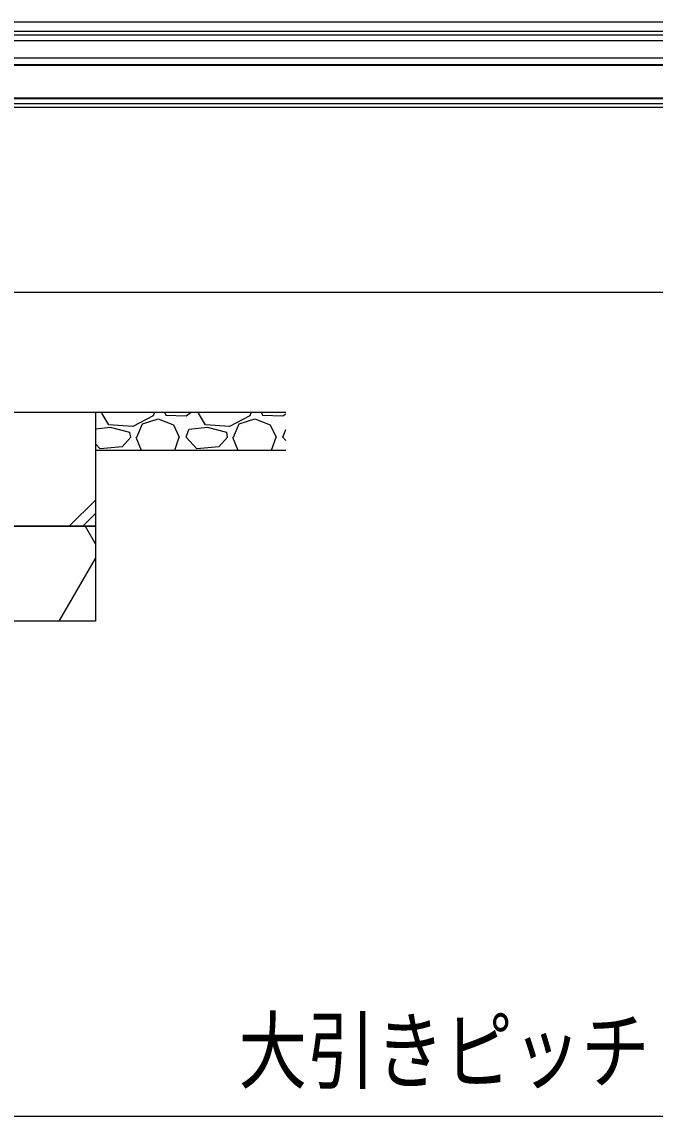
# Model space of a CAD drawing. Units: millimetres, scale not verified. Extents: x -4205 to 4205, y -2970 to 2970.
# Drawn here: x 2455 to 2788, y -1267 to -692 of the extents above; entities that cross this region are included whole.
import ezdxf
from ezdxf.enums import TextEntityAlignment as Align

# ---------------------------------------------------------------- set-up
doc = ezdxf.new("R2010")
doc.units = ezdxf.units.MM
doc.header["$LTSCALE"] = 20
for name, color, linetype in [('0-4_YKK_12', 2, 'Continuous'), ('0-6_YKK_D', 6, 'Continuous'), ('0-8_YSS_K', 3, 'Continuous')]:
    doc.layers.add(name, color=color, linetype=linetype)
doc.styles.add('ＭＳ ゴシック', font='')
doc.styles.get('ＭＳ ゴシック').set_extended_font_data('MS Gothic')

msp = doc.modelspace()

# ---------------------------------------------------------------- linework, layer by layer
at = {"layer": '0-4_YKK_12'}
for p, q in [((3241.5, -697.18), (1446.5, -697.18)), ((3241.5, -699.18), (1446.5, -699.18)), ((3241.5, -702.18), (1446.5, -702.18)), ((3241.5, -711.18), (1446.5, -711.18)), ((3241.5, -711.32), (1446.5, -711.32)), ((3241.5, -714.8), (1446.5, -714.8)), ((3241.5, -715.18), (1446.5, -715.18)), ((3241.5, -732.18), (1446.5, -732.18)), ((1446.5, -732.48), (3241.5, -732.48)), ((3241.5, -732.57), (1446.5, -732.57)), ((3241.5, -735.18), (1446.5, -735.18)), ((3241.5, -737.18), (1446.5, -737.18))]:
    msp.add_line(p, q, dxfattribs=at)
for points in [[(1446.5, -692.18), (1463.5, -692.18), (3241.5, -692.18), (3241.5, -834.18)], [(1446.5, -834.18), (1463.5, -834.18), (3241.5, -834.18)]]:
    msp.add_lwpolyline(points, dxfattribs=at)
at = {"layer": '0-6_YKK_D'}
msp.add_line((2344, -1267.18), (3044, -1267.18), dxfattribs=at)
at = {"layer": '0-8_YSS_K'}
for p, q in [((2494, -897.18), (2594, -897.18)), ((2497.44, -897.76), (2497.95, -897.18)), ((2500.99, -903.85), (2497.44, -897.76)), ((2524.36, -899.28), (2513.69, -904.87)), ((2518.77, -903.34), (2526.9, -900.8)), ((2524.96, -897.18), (2524.36, -899.28)), ((2526.9, -900.8), (2535.03, -903.85)), ((2530.29, -897.18), (2530.96, -898.77)), ((2530.96, -898.77), (2541.63, -899.28)), ((2541.63, -899.28), (2544.34, -897.18)), ((2548.24, -897.76), (2548.75, -897.18)), ((2551.79, -903.85), (2548.24, -897.76)), ((2575.16, -899.28), (2564.49, -904.87)), ((2569.57, -903.34), (2577.7, -900.8)), ((2575.76, -897.18), (2575.16, -899.28)), ((2577.7, -900.8), (2585.83, -903.85)), ((2581.09, -897.18), (2581.76, -898.77)), ((2581.76, -898.77), (2592.43, -899.28)), ((2592.43, -899.28), (2594, -898.07)), ((2502.01, -905.38), (2494, -906.22)), ((2513.69, -904.87), (2500.99, -903.85)), ((2512.17, -907.92), (2502.01, -905.38)), ((2512.68, -910.46), (2512.17, -907.92)), ((2515.72, -910.46), (2518.77, -903.34)), ((2535.03, -903.85), (2538.08, -910.46)), ((2541.63, -910.46), (2543.16, -906.39)), ((2552.81, -905.38), (2543.16, -906.39)), ((2564.49, -904.87), (2551.79, -903.85)), ((2562.97, -907.92), (2552.81, -905.38)), ((2563.48, -910.46), (2562.97, -907.92)), ((2566.52, -910.46), (2569.57, -903.34)), ((2585.83, -903.85), (2588.88, -910.46)), ((2592.43, -910.46), (2593.96, -906.39)), ((2594, -906.39), (2593.96, -906.39)), ((2496.42, -916.55), (2494, -913.91)), ((2512.68, -910.46), (2508.1, -915.54)), ((2515.22, -910.46), (2518.1, -917.18)), ((2535.67, -917.18), (2538.08, -910.46)), ((2547.22, -916.55), (2541.63, -910.46)), ((2563.48, -910.46), (2558.9, -915.54)), ((2566.02, -910.46), (2568.9, -917.18)), ((2586.47, -917.18), (2588.88, -910.46)), ((2594, -912.17), (2592.43, -910.46)), ((2494, -917.18), (2594, -917.18)), ((2508.1, -915.54), (2496.42, -916.55)), ((2558.9, -915.54), (2547.22, -916.55)), ((2480.3, -957.18), (2494, -943.49)), ((2487.37, -957.18), (2494, -950.56)), ((2488.55, -957.18), (2494, -966.63)), ((2474.9, -1007.18), (2494, -974.1))]:
    msp.add_line(p, q, dxfattribs=at)
for points in [[(2194, -897.18), (2494, -897.18), (2494, -957.18), (2194, -957.18)], [(2194, -957.18), (2494, -957.18), (2494, -1007.18), (2194, -1007.18)]]:
    msp.add_lwpolyline(points, close=True, dxfattribs=at)

# ---------------------------------------------------------------- texts
at = {"layer": '0-6_YKK_D', "style": 'ＭＳ ゴシック', "width": 0.8}
msp.add_text('大引きピッチ', height=32.99, dxfattribs=at).set_placement((2569.2, -1259.18), align=Align.BOTTOM_LEFT)

doc.saveas('drawing.dxf')
